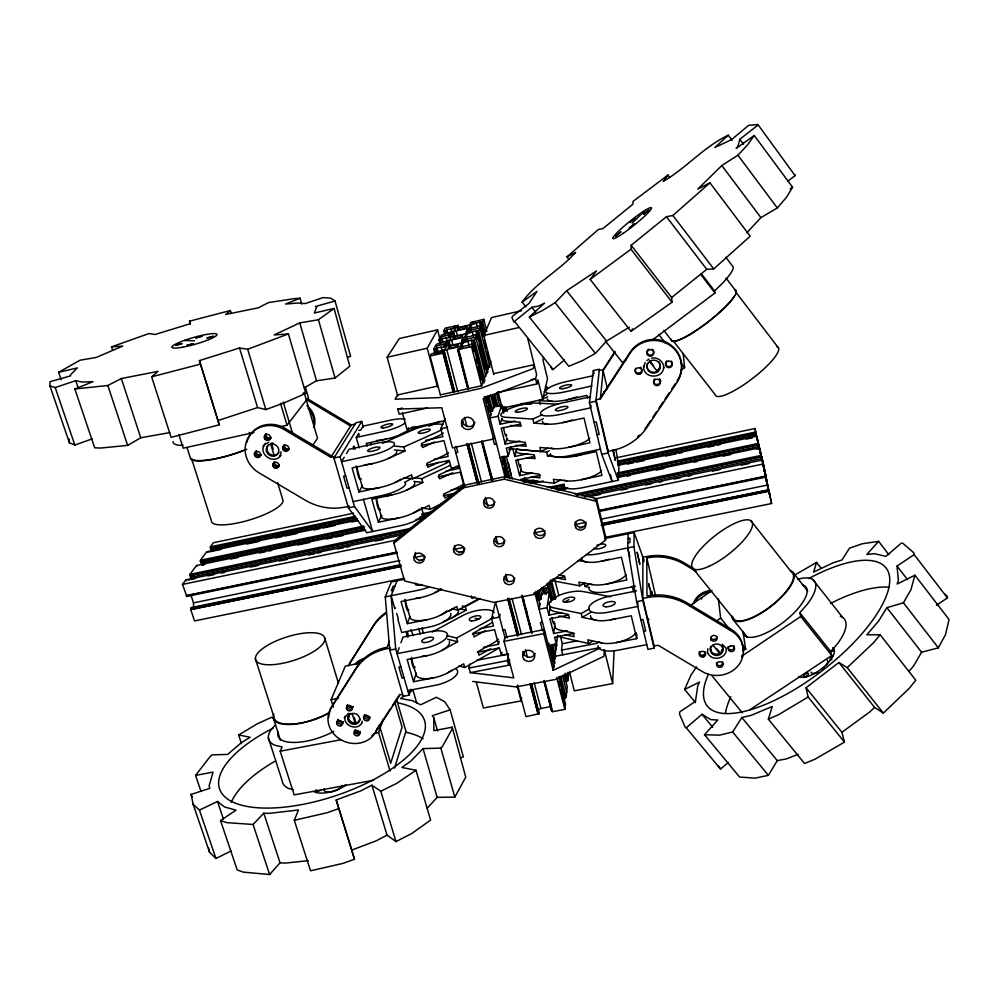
<?xml version="1.0" encoding="UTF-8"?>
<svg xmlns="http://www.w3.org/2000/svg" width="999" height="999" viewBox="0 0 999 999"><rect width="100%" height="100%" fill="white"/><g stroke="black" fill="none" stroke-linecap="round" stroke-linejoin="round"><path stroke-width="1.5" d="M642.844 598.413L647.002 597.602A52.735 48.227 1.6 0 1 687.112 604.47L731.618 631.168A26.498 24.126 -1.9 0 1 739.01 664.547A26.498 24.126 -1.9 0 1 702.322 671.553L658.191 645.267L654.07 646.053L642.844 598.413L642.881 557.317L646.765 556.53A49.351 45.567 0.9 0 1 684.278 562.937L693.381 568.431M637.774 602.247L637.737 606.468L608.691 612.162A20.929 7.68 -13.4 0 1 588.711 608.229A20.929 7.68 -13.4 0 1 609.54 596.253L636.513 590.921M616.096 642.632L636.713 638.648L636.763 634.153M92.145 438.898L74.825 445.042L69.406 442.794L49.95 385.939L50 381.705L70.642 375.861L70.367 374.9L77.41 367.919L58.641 372.265L61.151 379.645M628.146 533.778L627.772 547.914L636.588 601.648L647.901 649.375L654.108 648.189L642.844 600.424L633.915 546.678L634.14 532.554L604.545 538.573M460.427 757.866L463.374 756.88L450.124 709.864L432.267 715.696L433.791 717.769L433.853 730.656L452.235 727.21L452.16 729.045L442.37 746.565L440.834 748.089L423.039 748.613L410.664 761.263L401.81 767.444L416.009 770.266L430.581 820.092L411.613 833.603L395.979 841.62L387.013 835.114L371.903 785.214L360.789 790.871L336.201 799.962L354.458 859.227L342.919 863.411L310.539 870.803L294.293 820.291L298.489 809.977L268.906 813.411L263.786 813.186L253.072 824.475L226.636 822.627L220.542 820.604L237.175 869.892L243.281 872.127L269.63 874.525L280.045 862.799L285.152 863.111L308.316 860.663M672.052 302.185L630.981 249.238L631.156 245.279L666.445 216.696L672.889 215.484L709.927 182.817L750.187 236.176L713.748 268.931L706.743 269.33L671.653 297.527L672.052 302.185L630.993 331.368L590.134 279.408L596.49 270.879L566.683 290.746L555.132 302.685L542.732 310.364L529.345 317.045L568.793 366.283L582.742 360.489L595.416 353.371L606.53 341.084L629.283 327.185M569.455 671.778L574.3 690.821L612.649 683.566L614.035 651.186M563.661 485.327A20.879 6.094 -13.6 0 0 583.204 487.574L618.306 480.244L618.918 467.569L615.908 449.363M604.345 649.8L603.97 656.281L555.531 679.42L516.158 686.925L472.739 681.455M605.569 540.122L605.756 537.262L596.465 498.588L504.957 476.635L464.41 485.202L395.092 540.334L393.868 543.181L404.583 580.956L494.043 602.422L533.966 594.467L605.569 540.122L596.228 501.273L596.465 498.588M608.204 451.361L596.053 399.787L600.362 398.851L630.132 353.221A27.984 27.123 -9 0 1 668.868 344.63A27.984 27.123 -9 0 1 677.122 382.192L646.94 427.347A55.257 53.434 2.3 0 1 612.474 450.462L608.204 451.361L608.291 450.099M787.899 181.131L795.079 175.649L757.866 124.475L748.563 125.375L731.693 139.535L714.834 147.527L728.296 135.215L732.03 140.222M600.362 398.851L603.246 369.58L615.034 351.398M544.842 681.48L552.684 711.65L564.872 709.365L565.446 703.845L558.478 676.723M561.076 689.235L563.399 698.276L565.122 697.951L566.133 697.339L567.245 686.75L564.16 674.7M564.073 676.935L565.222 681.455L567.894 680.544L568.693 672.939M281.106 451.76L279.957 456.318L280.881 455.069C275.012 465.172 258.279 455.132 264.161 445.154L263.187 446.378L265.609 443.306M618.306 480.244L608.091 452.947L595.891 401.223L599.363 369.218L593.356 370.542L589.422 402.622L601.673 454.308L612.1 481.543L610.464 474.637M590.971 405.144L590.659 407.842L560.564 414.348A21.778 5.37 -13.8 0 1 540.509 413.174A21.778 5.37 -13.8 0 1 562.674 402.847L590.596 396.778M562.749 654.807L561.55 650.137L562.325 643.718L560.439 636.351M552.684 711.65L551.76 711.388L543.918 681.231M551.76 711.388L544.03 680.469M600.374 647.939L553.184 670.329L557.642 635.364M567.42 630.856L553.671 633.541L555.019 623.463M361.838 723.288L362.125 721.178M517.582 685.089L525.973 716.645L539.135 713.748L531.705 684.265M548.975 643.206L548.576 646.066L556.48 644.542M561.763 612.574L548.951 615.097L550.174 606.668M550.786 602.447L551.186 599.637L549.338 592.37L541.57 593.918L540.721 599.2L538.761 599.587M545.279 633.241L545.392 632.442M553.184 670.329L543.731 633.628L544.33 629.57L504.87 637.287L504.033 641.37L513.748 677.884L470.304 672.627L469.031 668.019L470.005 664.11M551.036 584.452L551.548 580.968L555.756 597.602M548.951 615.097L547.052 607.679L549.338 592.37M540.409 589.373L548.189 587.824L549.063 582.017M539.984 603.796L539.098 609.253L547.052 607.679M476.423 682.542L483.416 708.004L521.091 700.886L521.578 697.889M533.966 594.467L534.328 592.419M509.615 660.027L508.616 665.247L507.38 660.614L508.391 655.419M507.929 653.958L501.398 655.219L502.01 652.272M483.429 647.24L498.476 644.305L499.1 641.395M707.841 648.763L707.554 653.246M500.099 614.335L499.488 617.082L491.608 618.643L493.581 625.998L479.982 628.671M491.608 618.643L495.192 603.159M502.385 408.166L542.719 399.375L547.502 378.646L542.932 359.927L543.556 357.455M523.813 481.543L524.775 477.41M532.43 472.952L519.642 475.649L521.278 468.881M497.49 392.595L536.85 383.941L537.899 379.795L542.719 399.375M511.226 475.412L508.454 463.349L508.291 463.948M527.597 453.771L514.772 456.506L516.683 449.163M757.791 125.25L739.834 139.248L738.049 145.954L736.163 148.451L754.208 135.489L792.569 187.213L786.488 197.303L777.309 207.954L760.901 217.62L746.977 232.642M393.868 543.181L463.524 487.812L504.27 479.208L504.957 476.635L484.353 396.566M500.112 457.792L508.279 456.043L510.851 446.665M908.94 671.478L913.798 665.621L921.59 652.222L938.348 647.839L945.541 634.565L949.05 619.517L914.922 575.199L910.913 589.772L903.408 602.784L886.875 607.679L878.758 620.854L866.832 634.802L880.131 634.752L915.771 680.207L909.465 688.124L883.353 713.099L874.6 707.417L838.898 662.512L806.043 687.712L808.141 697.04L844.455 742.132L814.809 759.302L804.545 763.486L768.356 719.143L772.252 706.48L751.061 715.396L741.845 717.494L732.642 731.98L719.605 735.164L704.507 734.74L717.769 720.004L710.876 719.642L701.997 714.297L686.251 727.821L685.152 727.21L679.52 714.035L679.782 711.9L695.466 701.373L697.764 685.826L699.487 682.105L684.627 689.472L695.491 702.634M519.917 441.021L505.244 444.168L506.943 438.274M394.543 768.106L405.906 731.318L396.553 699.3M821.278 568.419L816.583 562.437L813.611 572.09L833.054 562.837L841.945 560.014L849.475 548.176L862.324 543.743L878.608 541.346L888.898 554.682M514.872 421.066L500.149 424.25L501.91 418.581M427.41 407.992L399.2 414.198L397.789 409.078L441.783 407.729L452.472 447.839L493.556 438.998L494.505 436.001M404.707 579.195L391.358 581.918L385.252 596.89L389.76 650.162L403.171 696.303L409.078 695.167L410.951 689.298M433.341 677.896L413.536 681.718L416.271 673.139M500.149 424.25L498.101 416.246L501.685 405.07L493.656 406.818L492.357 410.676L490.334 411.126M491.221 414.048L489.872 418.032L498.101 416.246M390.06 771.028L378.609 732.629L383.179 719.355M463.524 487.812L464.41 485.202M399.175 647.752L397.065 653.658L424.937 648.189A20.592 7.405 -16.1 0 0 447.327 636.051A20.592 7.405 -16.1 0 0 430.194 631.693L402.984 637.075L400.949 642.782M426.835 619.767L407.342 623.651L409.865 616.583M200.974 791.333L195.567 775.399L210.364 756.305L212.138 754.882L227.647 754.42L241.296 742.769L250.125 737.262L238.649 734.977L241.496 743.656M389.36 641.42L387.212 647.165A51.086 45.942 17.3 0 0 356.493 667.469L331.893 706.243A25.35 22.565 19.1 0 0 328.746 717.507M490.946 361.251L481.568 385.764L440.384 394.855M395.117 607.879L394.817 608.653L391.108 595.716L397.078 580.756M333.329 707.067L331.069 699.712L345.329 666.083L360.04 663.199M425.499 440.422L442.894 436.65L440.759 428.708L445.104 418.718M684.627 689.472L690.908 675.212L696.565 666.845M481.63 385.989L471.516 346.703L472.877 343.656L465.384 346.104L460.227 346.041L461.476 343.456L472.003 339.885L471.516 340.946L474.225 351.511M484.927 380.769L474.488 340.072L477.097 334.228L469.805 336.601L464.76 336.576L465.934 334.116L476.198 330.657L477.272 337.699M488.249 368.494L478.633 330.806L481.118 325.249L474.001 327.56L469.068 327.572L470.192 325.224L480.194 321.865L480.956 324.887M485.264 332.567L482.579 322.003L483.778 319.33L470.629 322.515L471.216 325.924M484.203 382.767L473.351 340.534L474.488 340.072M478.633 330.806L475.736 331.668M482.579 322.003L479.745 322.839L481.381 329.782M479.745 322.839L480.194 321.865M373.501 780.294L294.156 794.892L280.17 751.198L282.143 746.915L275.225 745.341A47.34 18.169 -18.3 0 1 275.637 724.812M398.251 518.069L378.409 522.227L381.581 515.509M467.807 388.811L457.604 349.613L471.516 346.703M457.604 349.613L462.475 348.127L462.949 347.115L457.804 347.053L446.74 349.538L440.247 352.222L439.722 353.234L444.368 352.197L454.682 391.446M462.587 343.893L461.8 340.871L463.236 339.747L462.225 339.985L463.012 342.994M462.225 339.985L466.983 338.536L467.432 337.575L462.387 337.55L451.598 339.997L444.78 343.544L449.313 342.52L450.099 345.542M467.008 334.69C466.321 329.558 466.233 330.856 471.266 329.408L471.69 328.496L466.758 328.509L456.218 330.894L450.074 333.404L449.587 334.315L454.021 333.316L455.194 337.837M347.627 357.242L350.612 356.381L335.015 300.986L315.397 306.543L316.608 307.217L314.335 313.012L334.091 308.441L318.419 319.742L299.762 322.914L274.126 334.952L288.411 333.916L305.794 393.356L283.604 403.109L265.834 409.565L257.58 407.567L218.069 420.517L219.193 424.825L171.104 437.362L151.623 376.823L158.092 371.378L121.329 378.534L107.83 385.489L74.85 388.998L94.693 447.802L100.624 448.052L127.647 445.379L140.747 437.762L169.805 432.617M645.204 362.512L643.618 367.345L643.618 366.283C642.732 378.871 663.411 379.533 663.673 367.058L663.723 368.119C664.16 361.788 657.604 356.705 651.548 358.191M454.433 391.758L444.368 352.197M449.425 346.853L448.851 343.419L447.839 343.644L449.313 342.52M454.158 337.587L453.583 334.166L452.597 334.39L454.021 333.316M458.666 328.771L458.079 325.362L445.217 328.097L443.731 330.819L444.917 335.339M453.284 392.257L442.969 353.122L444.13 352.647M437.637 353.371L436.438 348.851L437.025 347.764L446.166 346.903L444.83 349.513L431.143 354.033L430.057 356.031L440.447 395.092M442.295 342.432L442.058 338.386L450.999 337.487L449.725 339.972L436.388 344.355L433.728 349.25L434.927 353.771M447.115 333.441L446.853 329.433L455.606 328.534L454.383 330.906L441.383 335.152L438.861 339.81L440.047 344.33M379.458 487.612L358.978 491.97L362.5 485.414M435.814 353.783L434.74 349.026L433.728 349.25M440.909 344.343L439.847 339.585L438.861 339.81M445.379 333.841L444.705 330.594L443.731 330.819M437.55 387.013L427.222 348.214L437.537 329.845L399.325 338.524L387.15 357.255L397.739 395.829M704.507 734.74L739.61 777.06L755.144 778.134L768.393 775.361L777.247 760.639L786.613 758.84L798.026 754.37M344.23 457.292L341.546 461.725L370.367 455.482A21.404 5.157 -15.5 0 0 394.218 444.892A21.404 5.157 -15.5 0 0 377.197 443.169L349.076 449.275L346.478 453.558M359.215 447.889L356.243 437.45L358.666 433.441L359.203 435.352M421.64 508.129L423.039 513.174A20.529 5.869 -15.6 0 1 400.399 525.724L366.758 532.742L348.426 507.879L333.928 458.017L340.097 456.68L361.725 421.466L363.374 427.31M333.928 458.017L355.994 422.727L361.725 421.466M349.35 506.156L345.292 507.017A54.071 50.437 30.7 0 1 305.307 500.199L259.091 472.889A27.085 25.025 33.9 0 1 248.314 437.4A27.085 25.025 33.9 0 1 284.203 429.582L330.831 457.33L351.311 424.937L355.132 424.1M630.993 331.368L632.654 328.783M614.959 352.36L603.146 370.579L607.392 388.786M375.599 731.443L390.572 708.403M392.245 705.856L399.737 694.33M600.474 397.714L630.169 352.185A27.91 27.048 -9.1 0 1 668.793 343.619A27.91 27.048 -9.1 0 1 677.035 381.094M646.94 426.148L650.374 420.991M652.959 417.132L656.393 411.988M658.978 408.129L663.274 401.685M664.997 399.113L669.293 392.682M671.877 388.823L675.312 383.666M312.362 445.829L317.532 438.274L304.121 392.445M403.833 578.334L194.505 620.916L190.772 609.565L401.086 566.196M191.034 609.178L191.221 607.579L400.661 564.685M754.208 135.489L747.514 144.917L737.924 155.207L721.827 165.547L697.801 189.098L709.927 182.817M397.103 552.097L186.538 595.504L186.838 596.415L187.325 595.741M404.233 534.453L185.914 579.795L182.492 584.415L186.538 595.504M410.826 529.345L190.26 575.249L190.522 577.247L191.721 575.624L192.919 579.308M364.398 528.921L200.949 563.099L200.437 561.5L362.562 527.272M207.218 552.335L206.693 551.798L357.417 520.117M357.492 518.768L210.914 549.587L210.414 548.026L355.669 517.17M190.26 575.249L189.96 574.35L196.541 565.471L365.696 530.119M200.687 561.151L200.399 560.264L206.693 551.798M210.652 547.689L210.377 546.828L213.399 542.744L353.671 513.161M669.829 177.51L667.969 175.062L663.224 181.418C686.563 167.869 703.746 146.841 728.296 135.215M279.495 426.885L287.013 425.224L308.391 397.502L305.394 387.237M880.131 634.752L873.663 642.607L847.214 667.632L838.898 662.512M525.924 306.868L522.102 302.098C536.725 281.955 559.153 270.766 575.661 252.385L566.933 256.893L568.818 259.29M749.862 709.752L831.792 655.506L830.718 651.548L837.661 643.493A49.063 18.906 -37.5 0 0 840.309 616.271M361.638 723.401C356.643 731.193 342.582 725.349 345.03 716.258L344.318 718.081L348.451 713.298M831.792 655.506L800.736 616.47L799.824 612.712L806.905 604.695A49.388 17.57 -37.7 0 0 800.261 578.621L797.577 579.47M878.608 541.346L866.77 554.495L874.487 553.671L885.851 556.393L901.373 543.069L902.871 543.319L913.81 552.772L914.16 554.607L947.439 597.951L936.45 605.194M427.097 808.316L437.15 797.364L454.845 797.102L465.746 777.197L452.235 727.21M632.105 223.127L645.354 210.202M652.047 340.284L714.984 292.982L714.547 290.959L722.327 283.366A53.047 9.166 -38 0 0 733.116 266.858L725.761 257.193M874.6 707.417L869.642 712.025L841.92 732.292L844.455 742.132M566.933 256.893L598.389 229.458L602.921 228.596L632.929 204.208L633.041 201.386L667.969 175.062M529.345 317.045L544.567 303.134L538.511 306.094L531.818 307.317L513.848 321.878L511.913 317.432L512.637 316.171L528.983 303.446L536.962 291.421L522.102 302.098M58.641 372.265L80.057 360.214L96.129 357.48L122.827 346.041L111.501 346.878L112.45 349.787M718.119 765.584L720.554 769.055L728.358 762.337M231.306 313.486L230.407 310.539L225.737 314.473L258.366 307.804L268.444 302.61L293.881 298.689L300.075 298.226L301.773 304.108M550.786 366.77L552.197 369.555L553.121 369.468L564.423 359.94M630.981 249.238L590.134 279.408M626.123 359.752L622.427 362.537L605.319 340.921M680.968 370.317L684.627 367.607L683.204 353.671M264.648 444.53L268.843 442.307M689.76 605.881L712.037 590.484M790.147 188.873L792.569 187.213M716.895 620.691L720.641 618.119L718.381 598.888M646.902 360.552L649.063 359.078M416.009 770.266L396.678 783.378L380.806 791.233L371.903 785.214M220.542 820.604L235.939 810.164L224.563 806.955L217.507 801.485L199.425 810.089L193.144 804.32L191.134 794.417L209.84 788.311L209.091 785.938L213.074 772.102L195.567 775.399M404.258 695.978L400.524 698.513L412.262 700.611L420.629 704.77L436.413 697.252L444.642 701.648L450.124 709.864M409.24 692.607L412.974 690.072L416.758 703.209M743.094 650.624L745.604 648.925L743.131 632.367A39.098 13.911 -37.7 0 0 785.014 620.966A39.098 13.911 -37.7 0 0 802.372 585.002M741.745 656.231L800.736 616.47M914.922 575.199L897.139 584.015L898.363 580.307L897.04 566.083L914.16 554.607M795.067 574.825L816.583 562.437M537.45 710.564L540.921 708.466L551.298 706.505M238.649 734.977L257.23 723.85L271.566 717.307L273.838 718.843M808.141 697.04L778.533 714.71L768.356 719.143M558.716 636.301A20.155 7.605 -14 0 0 561.638 637.362L588.698 643.531L592.669 641.208M304.383 387.737L316.521 380.781L335.065 378.009L349.775 366.271L334.091 308.441M610.614 596.79L583.341 591.583A20.28 7.28 -14 0 0 555.556 597.14A20.28 7.28 -14 0 0 554.158 607.941L581.243 613.561L582.18 617.32L591.508 611.975M581.243 613.561L589.248 608.978M448.101 672.639L463.711 663.848L464.722 667.519L495.217 650.287A19.98 7.455 -15.4 0 0 498.676 647.976M490.459 648.788L479.083 655.194L478.096 651.548L493.269 643.031A20.017 7.38 -15.4 0 0 498.451 639.185M584.165 582.904L585.052 586.525L589.048 584.29M564.46 602.16L568.856 599.7M550.424 579.982A19.855 6.818 -13.9 0 0 553.271 580.881L579.757 585.839L584.989 582.929M485.539 630.556L474.1 636.887L473.101 633.216L488.374 624.787A20.092 7.18 -15.3 0 0 491.858 622.539M421.978 656.368A20.567 7.48 -16.1 0 0 441.833 650.449L457.604 641.745L456.58 638.049L446.565 635.564M456.58 638.049L487.387 621.128A20.105 7.143 -15.3 0 0 493.269 616.595M432.267 632.017L462.812 615.509A20.105 7.143 -15.3 0 1 494.193 612.574M451.323 618.206L466.246 610.164L465.284 606.618L462.362 605.968M451.835 608.791L457.792 610.127L479.707 598.376M465.284 606.618L479.907 598.763M441.383 614.71L456.793 606.48L457.792 610.127M474.7 596.903L471.978 598.364L471.328 595.928M387.013 835.114L376.074 840.908L351.798 850.074L354.458 859.227M435.227 592.582L441.695 589.198M523.339 478.484A20.255 5.694 -14 0 0 527.797 480.194L554.32 483.216L561.076 479.845M193.144 804.32L209.553 852.247L215.934 858.453L231.006 851.023M517.232 449.125A20.38 5.345 -14.1 0 0 520.079 449.675L546.603 452.085L547.577 456.006L550.299 454.682M546.603 452.085L549.325 450.774M421.228 507.954L430.132 509.265L442.32 503.371M413.161 513.124L429.095 505.457L430.132 509.265M455.119 492.932L444.792 497.902L443.768 494.105L459.265 486.675A20.105 5.507 -15 0 0 462.824 484.715M509.215 447.44A20.942 5.47 -14.1 0 0 513.748 449.026L540.884 451.498L547.914 448.114M452.634 472.777L439.66 478.896L438.623 475.087L454.22 467.757A20.18 5.295 -15 0 0 457.792 465.834M406.743 490.047L422.802 482.517L421.753 478.671L414.323 477.759M557.991 404.245L536.688 403.084A21.066 5.095 -14.2 0 0 507.967 409.365A21.066 5.095 -14.2 0 0 505.669 417.257L532.817 419.081L533.828 423.151L543.331 418.718M421.753 478.671L450.462 465.234M403.559 477.697L412.637 478.821L445.079 463.711A20.754 5.357 -15.1 0 0 448.788 461.738M394.93 482.567L411.538 474.862L412.637 478.821M438.661 462.287L427.909 467.282L426.835 463.336L442.982 455.881A20.779 5.27 -15.1 0 0 448.563 452.647M532.817 419.081L542.332 414.66M540.134 404.558L539.185 400.674L547.652 396.803M434.702 441.995L422.527 447.515L421.441 443.544L437.699 436.201A20.867 5.045 -15 0 0 443.319 433.042M388.211 458.553L404.957 450.986L403.846 446.99L394.78 446.103M403.846 446.99L436.625 432.255A20.879 4.995 -15 0 0 442.27 429.095M428.846 426.198L440.097 421.191M400.611 434.453L416.458 427.435L411.813 427.06M382.492 443.369L412.15 430.219A20.879 4.995 -15 0 1 442.882 424.587M74.85 388.998L93.032 381.668L81.906 382.043L75.762 380.669L55.22 387.575L49.95 385.939M300.075 298.226L285.639 304.046L297.402 303.059L305.319 303.546L323.039 297.59L330.794 298.202L335.015 300.986M288.411 333.916L247.677 349.275L239.535 347.977L199.413 360.602L219.193 424.825M111.501 346.878L148.951 333.541L155.032 334.515L190.172 323.738L189.523 321.154L230.407 310.539M261.089 454.67L260.339 454.945A3.234 2.985 34.4 0 1 256.356 451.036M338.686 808.603L326.998 812.761L294.293 820.291M200.312 364.16L151.623 376.823M521.453 310.764L491.52 317.57L483.866 335.427L518.668 327.585M457.892 325.749L453.546 326.735L453.084 327.622L457.904 327.597L468.344 325.237L474.787 321.903L470.442 322.902M444.58 330.819L446.328 330.419M440.409 336.95L452.709 334.166M467.52 330.819L479.882 328.009L489.897 367.282M453.371 334.578L448.926 335.577L448.451 336.513L453.359 336.526L464.06 334.116L470.679 330.657L466.221 331.668M439.722 339.822L441.508 339.41M435.364 346.253L447.964 343.406M463.136 339.985L475.799 337.125L485.864 376.386M387.15 357.255L427.222 348.214M448.638 343.843L444.08 344.867L443.581 345.841L448.588 345.904L459.552 343.431L465.909 340.809L466.371 339.847L461.8 340.871M434.615 349.263L436.438 348.851M471.516 340.946L473.351 340.534M430.057 356.031L442.969 353.122M437.325 386.126L397.502 394.955L395.08 399.213L439.085 397.602L480.531 388.474L533.091 368.668L534.178 364.647L493.593 373.651M253.921 432.542L183.204 448.176L178.933 434.827M397.789 409.078L402.31 408.091M531.018 379.732L535.564 378.733L536.638 374.625L527.697 338.311M599.225 370.467L603.246 369.58M593.169 375.699L566.583 381.531A20.717 4.845 -13.8 0 0 545.541 391.121A20.717 4.845 -13.8 0 0 564.672 391.933L591.92 385.976M358.778 430.482L360.714 430.057L363.062 426.173L389.872 420.292A20.355 4.683 -15.3 0 1 405.107 419.355M356.243 437.45L383.691 431.456A20.355 4.683 -15.3 0 0 404.882 423.126M444.917 420.704L406.843 429.008L402.385 412.762M385.839 439.16L366.246 443.431L367.058 446.291M566.583 399.837L586.975 395.404L587.674 398.364M440.759 428.708L447.552 427.235M330.831 457.33L334.915 456.443M589.422 402.622L595.891 401.223M520.304 424.113L501.173 428.246L505.244 444.168M372.652 463.561L352.073 467.982L358.978 491.97M562.587 422.639L584.028 418.019L589.947 442.794L568.593 447.34M345.617 475.761L343.569 476.211L347.028 488.174L349.076 487.737M594.105 422.39L596.253 421.928L599.188 434.34L597.04 434.79M455.769 452.697L457.804 452.26L456.231 446.328M496.54 443.943L494.493 444.38L492.957 438.424M433.728 459.515L448.176 456.418L443.956 440.621L423.676 445.005A20.842 5.082 -15 0 1 421.054 445.517M525.324 444.056L506.256 448.139L508.279 456.043M508.828 449.662L512.812 448.813L514.772 456.506M459.428 466.471L451.336 468.194L449.238 460.339L429.021 464.672A20.767 5.32 -15.1 0 1 426.411 465.184M445.704 471.228L459.315 468.331L458.628 465.784M534.265 456.406L515.746 460.339L519.642 475.649M353.097 501.648L381.718 495.579A21.241 5.644 -15.6 0 0 405.382 483.017M600.461 449.188L570.579 455.519A21.603 5.869 -13.7 0 1 550.549 453.683M391.758 494.967L371.828 499.188L378.409 522.227M575.549 456.019L596.291 451.623L601.947 475.399L581.293 479.72M348.426 507.879L354.533 506.593L372.677 531.505L363.386 499.15M601.673 454.308L608.091 452.947M450.799 490.184L462.862 487.637M616.583 457.717L754.944 428.534L755.781 431.98L617.307 461.138M454.82 493.319L445.791 495.229A20.092 5.557 -15 0 1 443.256 495.704M520.616 479.458L540.484 475.262M210.377 546.828L355.407 516.283M527.534 480.044L522.976 481.006L523.201 481.918L529.283 480.631M617.532 462.062L756.043 433.204L617.519 462.35M210.414 548.026L355.507 517.494M524.65 481.893L533.791 479.97M528.109 482.892L537.25 480.969M617.906 464.011L756.38 434.89L756.081 433.641M531.068 483.628L543.269 481.068M617.994 465.359L756.792 436.201L761.388 457.392M208.741 552.01L220.916 549.462M246.778 544.03L258.953 541.47M275.687 537.949L281.768 536.675M284.815 536.038L296.99 533.478M313.723 529.957L319.805 528.683M322.852 528.046L335.027 525.486M351.76 521.977L357.842 520.691M627.372 464.073L633.466 462.799M636.525 462.15L644.143 460.551M665.471 456.068L676.148 453.833M679.195 453.196L682.242 452.547M708.154 447.102L714.248 445.829M717.294 445.192L720.341 444.543M746.253 439.11L752.347 437.824M200.399 560.264L363.823 526.048M421.865 513.898L432.555 511.65M547.44 487.599L564.148 484.103M617.295 472.964L758.516 443.394M422.115 514.81L429.757 513.211M550.711 487.887L564.373 485.027M617.519 473.913L758.716 444.355M200.437 561.5L364.56 527.147M422.315 515.059L429.907 513.474M552.172 487.887L564.335 485.339M617.507 474.213L758.778 444.642M419.393 517.42L425.499 516.146M555.631 488.936L564.747 487.025M617.894 475.911L759.14 446.378L758.815 445.054M415.984 519.617L425.124 517.707M557.067 490.134L567.732 487.912M617.969 477.41L759.577 447.814L762.512 461.038M201.661 565.059L204.708 564.423M230.594 559.015L238.212 557.43M259.528 552.971L265.622 551.698M268.669 551.061L271.703 550.424M297.59 545.017L309.777 542.482M326.523 538.973L332.617 537.699M335.664 537.062L343.281 535.476M560.389 490.122L566.483 488.848M627.335 476.136L630.381 475.499M656.243 470.104L663.848 468.506M694.28 462.15L697.327 461.513M723.189 456.118L730.793 454.533M756.655 449.125L759.702 448.489M189.96 574.35L410.564 528.421M575.124 494.155L761.388 455.369M576.885 494.792L761.588 456.356M189.997 575.611L410.689 529.695M576.848 495.117L761.663 456.668M190.522 577.247L406.593 532.33M581.843 495.891L762.025 458.429L761.7 457.043M584.44 497.015L762.499 460.015L765.996 476.398L598.676 510.876M188.012 580.032L195.642 578.446M207.842 575.911L213.948 574.637M221.578 573.064L224.625 572.427M250.562 567.045L258.192 565.459M279.545 561.013L287.175 559.44M308.529 554.994L314.635 553.733M317.682 553.096L320.729 552.472M337.512 548.975L343.619 547.714M346.665 547.077L349.712 546.441M375.649 541.058L383.279 539.472M592.307 496.066L599.912 494.493M621.203 490.072L627.285 488.798M645.529 485.014L651.623 483.753M659.215 482.167L662.262 481.543M674.425 479.008L680.506 477.747M688.111 476.173L691.158 475.536M712.449 471.116L720.054 469.542M741.345 465.122L748.95 463.536M182.492 584.415L395.554 540.234M594.23 499.05L763.448 463.961M598.701 510.539L765.921 476.073L766.121 477.06L598.938 511.513M186.264 595.879L396.953 552.459M186.838 596.415L397.365 553.046M193.594 607.205L193.481 602.872L399.825 560.514M415.109 557.38L424.275 555.494M453.321 549.537L464.023 547.34M534.353 532.904L545.029 530.719M575.524 524.463L586.201 522.265M601.448 519.13L767.632 485.027L764.759 470.704M419.006 560.926L422.065 560.302M458.753 552.784L461.813 552.16M579.632 528.034L582.679 527.41M602.484 523.351L768.768 489.922L602.447 523.976M190.734 608.266L400.824 565.259M601.148 525.249L768.968 490.909L771.565 503.533L605.544 537.312M190.772 609.565L400.949 566.558M602.647 525.287L769.043 491.233M395.017 585.901L393.094 586.301L391.296 590.784L393.231 590.397M628.021 538.648L630.032 538.236L629.932 542.482L627.909 542.894M385.252 596.89L418.519 590.172A20.267 6.606 -15.8 0 0 428.696 587.175M633.915 546.678L599.225 553.683A20.604 6.843 -13.5 0 1 586.326 554.62M420.604 597.614L401.036 601.548L407.342 623.651M601.061 561.313L621.415 557.217L626.848 580.007L606.568 584.028M552.335 579.32L564.348 576.91M551.186 599.637L555.681 598.751M635.401 586.213L608.403 591.558A20.455 7.268 -13.4 0 1 588.898 587.912M390.547 648.064L386.588 648.838A51.211 46.029 17.3 0 0 355.794 669.18L331.131 708.041A25.4 22.615 19 0 0 340.809 739.71A25.4 22.615 19 0 0 374.95 733.291L399.975 694.829L402.585 694.317M389.76 650.162L395.716 649L391.108 595.716M568.281 615.184L549.9 618.793L553.671 633.541M636.588 601.648L642.844 600.424M502.922 629.957L504.882 629.57L507.08 637.812M542.432 622.202L540.447 622.589L542.582 630.869M427.048 655.656L407.155 659.54L413.536 681.718M610.551 619.817L631.256 615.771L636.713 638.648M504.033 641.37L543.731 633.628M400.824 666.645L398.851 667.032L402.06 678.109L404.033 677.722M640.921 619.892L642.994 619.492L645.704 630.956L643.631 631.356M574.45 633.341L554.607 637.212L556.843 646.078M476.723 660.314L508.641 654.133M562.325 643.718L577.197 640.834M469.031 668.019L507.38 660.614M561.55 650.137L597.602 643.169M470.304 672.627L510.377 664.897M554.982 656.306L598.763 647.864M331.069 699.712L338.474 698.276M407.754 690.596L435.427 685.264A20.442 7.817 -16.2 0 0 453.733 677.634A20.442 7.817 -16.2 0 0 456.068 668.98M646.778 644.642L617.944 650.187A20.767 8.104 -13.3 0 1 598.001 645.641M355.719 732.679L360.302 731.805M377.135 728.633L380.194 728.046M280.17 751.198L340.746 739.772M374.076 733.491L378.609 732.629M564.485 704.033L565.446 703.845M302.934 393.456L305.794 393.356M183.117 445.329L179.008 445.267A50.3 10.165 -16.4 0 1 173.089 441.546M184.178 340.472L194.455 340.796M539.185 400.674L552.547 401.373M521.328 403.509L531.406 404.071M533.828 423.151L547.839 424.138M510.689 425.462L521.128 426.223L520.117 422.19L506.693 421.253A21.054 5.145 -14.2 0 1 501.935 418.506M515.734 445.342L526.173 446.253L525.162 442.257L511.738 441.121A20.967 5.37 -14.1 0 1 506.955 438.199M553.883 448.701L539.885 447.465L540.884 451.498M547.577 456.006L561.238 457.292M526.398 457.767L535.139 458.616L534.178 454.745L521.041 453.509A20.367 5.395 -14.1 0 1 516.321 450.561M394.368 449.925L404.957 450.986M531.218 476.885L539.972 477.859L539.01 474.026L525.874 472.602A20.292 5.607 -14.1 0 1 521.128 469.493M567.02 480.869L553.359 479.345L554.32 483.216M413.898 481.393L422.802 482.517M577.834 560.501L586.925 562.025M558.716 574.912L564.547 575.973L565.459 579.657L556.73 578.046M592.469 584.64L578.833 582.117L579.757 585.839M585.052 586.525L589.497 587.35M410.502 689.572L412.974 690.072M582.18 617.32L596.128 620.254M559.015 615.958L569.442 618.181L568.506 614.447L555.094 611.638A20.267 7.318 -14 0 1 550.087 607.267M460.402 608.866L466.246 610.164M565.172 634.715L574.1 636.725L573.176 633.029L559.777 630.044A20.192 7.517 -14 0 1 554.745 625.524M601.723 642.956L587.774 639.81L588.698 643.531M474.975 618.294L478.671 619.143M504.27 479.208L596.228 501.273M447.589 639.235L457.604 641.745M293.256 789.709L289.111 788.648A46.916 19.231 -18.6 0 1 282.093 780.556L268.331 737.761M458.991 665.971L464.722 667.519M331.631 456.068L285.127 428.396A27.01 24.975 34 0 0 246.84 442.395M307.817 398.913L351.311 424.937M307.018 399.95L350.612 426.036M696.103 571.428L684.377 564.348A49.463 45.667 1 0 0 646.778 557.929L646.99 596.003A52.597 48.127 1.6 0 1 687 602.859L731.393 629.495A26.436 24.076 -2 0 1 743.119 651.086M722.177 644.18L725.449 647.539M944.692 593.955L947.015 596.028L947.439 597.951M686.251 727.821L720.554 769.055M701.997 714.297L712.737 727.284M732.642 731.98L768.393 775.361M741.845 717.494L777.247 760.639M712.25 676.111L742.382 712.874M716.57 648.476L720.329 653.084M712.936 645.129L720.479 654.37M720.641 618.119L730.381 630.132M742.057 644.555L745.953 649.362M692.956 568.493L734.103 619.442M733.066 619.555L747.439 637.362M743.131 632.367L746.99 637.137M514.697 321.69L553.121 369.468M806.043 687.712L841.92 732.292M531.818 307.317L535.651 312.1M799.824 612.712L830.718 651.548M847.214 667.632L883.353 713.099M555.132 302.685L595.416 353.371M792.569 571.903L807.754 591.096M750.823 520.691L791.483 572.077A37.338 12.837 -37.8 0 1 769.63 607.055A37.338 12.837 -37.8 0 1 732.554 616.408M566.683 290.746L606.53 341.084M812.799 579.52L842.719 617.469M649.587 360.739L653.621 365.871M649.612 361.513A6.693 6.494 -9.1 0 1 660.289 365.796A6.693 6.494 -9.1 0 1 651.036 372.664A6.693 6.494 -9.1 0 1 649.612 361.513L657.679 371.803M658.666 334.415L665.396 343.019M680.781 362.687L684.627 367.607M886.875 607.679L921.59 652.222M672.989 340.572L715.059 394.493A39.523 8.991 -37.4 0 0 753.408 377.809A39.523 8.991 -37.4 0 0 776.673 346.566M663.748 330.344L672.252 341.233M631.156 245.279L671.653 297.527M903.408 602.784L938.348 647.839M897.04 566.083L907.504 579.632M701.323 273.726L714.547 290.959M700.736 274.413L714.984 292.982M726.011 278.072L736.35 291.608M735.576 291.783L778.571 348.077M672.889 215.484L713.748 268.931M666.445 216.696L706.743 269.33M721.827 165.547L760.901 217.62M737.924 155.207L777.309 207.954M739.834 139.248L743.468 144.131M708.204 653.658C712.612 662.325 728.146 657.941 726.048 647.976M710.664 637.537L710.926 637.949A3.172 2.897 -1.7 0 1 710.888 640.172M646.927 352.747L647.364 353.484A3.359 3.259 -8.8 0 1 647.589 354.308M347.814 705.157L348.127 705.831A3.047 2.722 19.5 0 0 352.859 706.655M634.14 532.554L643.918 560.052M722.602 661.925L722.714 662.225A3.159 2.872 -1.9 0 1 720.242 665.621A3.159 2.872 -1.9 0 1 716.52 663.386L716.458 662.649M710.789 637.524L710.938 637.949A3.184 2.91 -2.1 0 0 716.957 636.788M55.22 387.575L74.825 445.042M199.425 810.089L215.934 858.453M191.134 794.417L192.108 797.289M75.762 380.669L78.234 388.012M217.507 801.485L223.414 819.005M107.83 385.489L127.647 445.379M253.072 824.475L269.63 874.525M185.914 579.795L186.214 580.706M190.747 594.505L193.481 602.872M121.329 378.534L140.747 437.762M263.786 813.186L280.045 862.799M196.541 565.471L196.84 566.371M202.098 561.55L203.259 565.159M191.633 458.903L211.401 520.866A37.3 9.428 -16.8 0 0 247.827 520.467A37.3 9.428 -16.8 0 0 282.979 500.349L277.61 482.654M255.382 658.753L274.038 717.232A35.827 13.362 -18.1 0 0 294.068 723.888A35.827 13.362 -18.1 0 0 329.882 712.1M187.088 447.764L190.359 458.029A38.611 8.254 -16.5 0 0 246.803 449.275M273.364 718.044L280.407 740.134M189.523 321.154L190.447 324.101M199.413 360.602L218.069 420.517M336.201 799.962L351.798 850.074M249.313 432.38L250.212 435.352M270.704 444.105L274.338 456.106M352.147 713.486L355.407 724.238M239.535 347.977L257.58 407.567M324.787 638.199A36.264 12.238 -17.7 0 1 274.75 664.485A36.264 12.238 -17.7 0 1 270.816 643.518A36.264 12.238 -17.7 0 1 324.787 638.199L338.524 683.516M247.677 349.275L265.834 409.565M380.806 791.233L395.979 841.62M273.227 449.188L271.416 443.181A6.469 5.982 34 0 1 273.052 443.044M354.295 717.507L355.919 722.876M283.254 402.023L292.719 433.891M379.233 724.824L390.671 763.286L402.085 727.135L394.692 701.91M280.482 403.271L287.013 425.224M299.762 322.914L316.521 380.781M423.039 748.613L437.15 797.364M340.097 456.68L354.533 506.593M395.716 649L409.078 695.167M356.318 465.934L362.325 486.888A21.266 5.544 -15.6 0 0 378.609 487.787A21.266 5.544 -15.6 0 0 400.836 479.158M411.413 658.216L416.258 675.137A20.467 7.73 -16.2 0 0 430.819 678.321A20.467 7.73 -16.2 0 0 451.748 670.229M396.703 613.386L398.289 618.905M397.989 619.692L401.673 632.504L428.908 627.11A20.117 7.005 -15.9 0 0 450.699 613.486M376.211 498.576L381.468 517.032M404.895 599.4L410.089 617.669A20.142 6.931 -15.9 0 0 426.024 619.929A20.142 6.931 -15.9 0 0 446.79 610.963M413.199 635.601L410.989 629.582M433.791 717.769L437.587 731.043M318.419 319.742L335.065 378.009M440.834 748.089L454.845 797.102M418.618 628.321L420.229 633.99M613.436 449.75L615.334 460.439L612.774 450.074M604.358 393.331L603.808 391.783L603.92 393.344M498.476 644.305L494.567 629.67L474.95 633.528A20.08 7.23 -15.3 0 1 472.402 633.965M501.398 655.219L499.45 647.951L479.895 651.748A20.005 7.418 -15.4 0 1 477.372 652.172M434.74 349.026L435.939 353.546M454.433 447.689L464.822 486.75M495.604 602.447L505.194 638.511M463.998 485.939L460.327 472.14L440.671 476.311A20.167 5.332 -15 0 1 438.136 476.81M517.082 685.826L521.091 700.886M442.058 338.386L443.244 342.894M462.225 420.117L463.424 424.65M468.581 444.268L478.908 483.516M509.078 598.226L518.606 634.465M523.364 652.572L524.163 655.594M461.95 420.354L462.737 423.364M468.281 444.418L478.571 483.541M509.053 599.4L518.556 635.514M522.902 652.06L523.701 655.069M531.218 683.653L539.135 713.748M437.537 329.845L440.247 340.147M439.847 339.585L441.034 344.106M443.106 352.872L453.396 391.983M467.257 444.642L477.559 483.753M508.066 599.6L517.17 634.203M530.244 683.84L538.161 713.935M441.158 346.84L442.345 351.348M466.758 443.431L477.06 482.567M507.579 598.476L517.494 636.101M530.169 684.278L538.099 714.372M437.025 347.764L438.611 353.783M451.598 339.997L452.784 344.518M446.853 329.433L448.039 333.953M449.1 342.944L449.887 345.954M448.851 343.419L449.637 346.428M444.705 330.594L445.492 333.616M446.091 337.462L446.89 340.472M446.74 349.538L457.817 391.77M464.547 417.407L466.92 426.461M471.278 443.044L481.568 482.255M485.514 497.327L487.899 506.381M495.804 536.538L497.789 544.08M505.706 574.25L507.679 581.78M512.037 598.376L521.528 634.565M525.486 649.65L527.472 657.192M534.19 682.829L540.921 708.466M461.476 343.456L462.25 346.466M456.218 330.894L457.392 335.427M458.641 349.375L468.718 388.848M482.554 441.346L492.744 480.544M522.477 595.491L532.28 633.204M459.765 354.608L460.951 359.141M485.701 454.283L486.875 458.816M490.809 473.926L491.983 478.446M522.627 596.253L523.801 600.786M525.774 608.341L526.948 612.874M529.695 623.438L530.869 627.971M549.737 700.474L550.911 704.994M453.808 333.716L454.595 336.725M457.817 349.175L468.007 388.324M481.718 441.034L491.908 480.182M522.477 597.639L531.48 632.28M453.583 334.166L454.37 337.187M481.53 441.558L491.733 480.756M521.553 595.317L531.368 633.004M450.799 328.546L451.973 333.067M534.915 593.006L553.983 667.045M556.705 677.634L564.872 709.365M466.758 328.509L467.544 331.531M466.421 331.256L467.195 334.278M493.556 438.998L483.154 398.651L535.564 378.733L536.85 383.941M467.844 340.821L469.393 346.865M465.934 334.116L466.72 337.125M462.387 337.55L463.174 340.572M462.437 339.56L463.211 342.57M458.079 325.362L458.866 328.371M462 340.447L462.787 343.469M477.097 334.228L487.112 373.401M492.507 394.493L495.591 406.543M541.82 587.325L543.356 593.344M479.208 345.242L480.369 349.762M481.131 352.784L485.377 369.368M493.094 399.513L494.63 405.544M476.198 334.228L477.36 338.761M480.069 349.35L481.231 353.883M492.057 396.216L493.219 400.749M490.497 394.518L493.981 408.104M506.356 456.431L512.162 479.083M540.397 589.323L541.945 595.367M554.32 643.681L555.869 649.725M562.437 675.399L566.695 692.007M488.798 395.841L492.657 410.926M504.258 456.143L510.064 478.758M538.673 590.309L540.996 599.363M552.597 644.58L555.694 656.643M560.714 676.236L566.133 697.339M472.14 331.568L473.301 336.101M470.192 325.224L470.966 328.234M473.464 340.297L483.528 379.483M487.787 396.066L491.645 411.138M503.259 456.356L508.678 477.46M537.699 590.509L540.022 599.55M551.635 644.767L554.72 656.83M559.752 676.423L565.172 697.527M487.687 396.341L491.558 411.413M503.171 456.655L508.591 477.772M537.637 590.884L539.959 599.924M551.573 645.167L555.057 658.741M559.702 676.847L565.122 697.951M472.877 343.656L482.954 382.842M486.438 396.403L491.083 414.498M501.923 456.693L507.355 477.784M536.788 592.332L539.885 604.383M550.349 645.079L554.994 663.161M476.161 359.041L477.335 363.561M478.109 366.583L480.432 375.624M485.864 396.74L487.412 402.772M488.186 405.781L489.735 411.813M502.147 460.064L503.309 464.585M504.083 467.594L506.406 476.648M535.876 591.233L538.199 600.274M549.825 645.516L553.708 660.589M559.128 681.693L560.302 686.226M480.082 375.274L481.256 379.795M561.038 690.047L562.2 694.555M562.974 697.577L564.135 702.085M504.045 406.493L505.194 411.014M548.888 583.016L553.109 599.612M481.605 322.227L484.965 336.026M503.084 406.705L504.145 411.488M547.952 583.204L552.122 600.162M501.685 405.07L503.683 412.899M547.065 583.441L548.189 587.824M481.118 325.249L493.818 374.538M498.002 391.571L503.371 412.674M547.864 587.524L550.936 599.587M482.055 331.893L483.204 336.413M484.065 340.322L486.288 348.489M487.05 351.511L489.36 360.564M497.814 393.756L499.35 399.8M496.441 392.969L499.9 406.568M546.103 587.837L547.265 592.37M567.669 672.427L568.431 675.449M494.792 394.13L497.864 406.181M544.43 588.586L545.966 594.617M566.358 674.512L567.894 680.544M476.223 322.764L477.385 327.297M477.634 331.044L487.937 371.978M493.806 394.343L496.79 406.668M543.094 587.275L544.567 593.668M565.034 673.189L566.92 681.131M555.107 580.943L558.803 595.579M483.778 319.33L486.838 331.431M506.031 407.055L507.18 411.588M550.149 580.981L554.82 599.4M648.451 618.656L648.801 620.054M652.422 596.141L651.61 591.371L652.784 596.141M604.32 649.712L612.649 683.566M756.855 437.699L757.13 438.848M758.928 446.341L760.214 452.897M759.889 450.362L759.602 449.163L760.476 453.434M761.775 458.229L764.297 470.791M758.328 444.305L759.065 447.402M760.014 451.373L760.214 452.322M761.126 456.006L761.9 459.253M762.899 463.411L763.099 464.385M763.248 465.01L762.774 462.649M764.06 468.281L764.872 471.69M762.886 465.222L763.074 466.158M765.833 477.584L766.021 478.558M767.07 482.917L767.894 486.413M763.885 470.017L764.185 471.266L763.723 468.856M766.121 479.433L766.433 480.719L765.671 476.96M766.857 482.505L767.17 483.816M769.205 492.395L769.53 493.756L767.632 485.027M765.746 478.983L766.345 481.518M767.806 487.687L769.392 494.343L766.483 480.169M771.565 503.533L768.618 489.323M627.772 547.914L629.882 556.83M632.18 586.001L633.566 591.845M593.356 370.542L594.055 373.564M646.778 557.929L655.519 595.491M642.881 557.317L643.93 561.813M762.312 461.426L761.95 459.79L762.187 461.101M759.302 448.726L759.128 447.977L759.365 449.288M763.661 468.181L764.035 469.83L763.798 468.531M760.801 456.206L760.976 457.018M762.786 462.45L766.558 481.056M764.597 472.277L766.383 480.794M759.702 450.599L760.227 453.071M756.867 437.462L758.591 445.691M208.591 847.764L209.553 852.247M762.811 463.736L763.161 465.871M766.083 477.609L767.045 482.467L764.909 472.19L765.596 475.736M763.086 465.047L763.348 466.346M762.624 463.286L762.886 464.572M759.802 451.436L760.052 452.684M762.499 460.015L762.712 461.014M763.336 463.898L765.471 474.463M759.577 447.814L760.064 450.224M760.389 451.573L762.237 460.701M766.67 482.192L767.532 486.413M762.599 463.249L763.199 466.183M764.747 473.926L765.271 476.498M765.871 479.183L766.221 480.881M756.792 436.201L757.267 438.561M757.579 439.847L759.39 448.788M764.647 474.238L764.834 475.174M754.944 428.534L757.604 441.383M760.726 455.507L761.076 457.23M355.282 729.695L355.332 729.994A3.022 2.685 18.6 0 0 360.352 731.48M653.571 381.168L653.646 382.005A3.334 3.222 -8.1 0 0 657.604 384.44A3.334 3.222 -8.1 0 0 660.164 380.582L660.314 380.519A3.347 3.234 -9.3 0 0 660.938 381.106M69.218 438.998L69.406 442.794M795.042 174.738L795.079 175.649M654.058 645.104L654.108 648.189M423.464 633.378A5.857 1.274 79.1 0 1 422.215 627.672M458.341 609.902A19.593 6.818 -15.8 0 1 443.431 621.515M452.834 608.878A19.618 6.731 -15.7 0 1 449.35 611.051M408.766 609.552A6.044 1.361 78.9 0 1 406.63 608.503A6.044 1.361 78.9 0 1 405.332 600.174M440.684 588.898A20.242 6.681 -15.8 0 1 415.634 598.364M421.953 584.502A6.081 1.986 -15.8 0 1 416.533 585.064A6.081 1.986 -15.8 0 1 415.809 583.216M407.43 636.975A2.997 0.687 79.1 0 1 406.556 632.28L406.63 631.88A2.997 0.687 79.1 0 1 407.717 633.041A2.997 0.687 79.1 0 1 408.266 636.875M414.897 666.72A6.144 1.399 79.4 0 1 412.762 665.958A6.144 1.399 79.4 0 1 411.438 657.429M449.35 641.346A20.567 7.48 -16.1 0 1 441.833 650.449M348.564 665.759A23.876 21.503 19.3 0 1 349.9 663.261L373.239 626.336A48.114 43.719 17.4 0 1 385.464 613.886M373.801 733.815A25.35 22.565 19.1 0 1 371.653 735.926M360.139 732.791A3.034 2.697 18.6 0 1 354.645 731.83L354.533 731.118A3.034 2.697 18.6 0 1 354.62 730.419M353.022 706.543A3.047 2.722 19.5 0 1 347.415 707.617L347.103 706.942A3.047 2.722 19.5 0 1 347.377 704.869M370.117 717.182A3.047 2.722 18.5 0 1 368.007 719.005L367.22 719.055A3.047 2.722 18.5 0 1 364.573 714.797M343.256 722.289A3.034 2.697 19.6 0 1 341.895 723.875L341.171 724.1A3.034 2.697 19.6 0 1 337.724 719.917M348.701 665.471A23.826 21.454 19.3 0 1 350.562 661.688L373.863 624.825A48.002 43.631 17.5 0 1 386.064 612.387M345.966 785.027A21.429 8.979 -18.7 0 1 314.26 791.87M397.365 702.796A108.054 43.344 -18.5 0 1 385.951 772.552A108.054 43.344 -18.5 0 1 235.489 803.221A108.054 43.344 -18.5 0 1 273.089 728.134M231.219 802.359A107.368 45.067 -18.7 0 1 275.524 760.926M405.981 732.292A107.368 45.067 -18.7 0 1 423.126 738.748M342.445 785.414A9.728 4.108 -18.7 0 1 331.518 791.82A9.728 4.108 -18.7 0 1 324.163 788.773M321.178 789.747A2.922 1.224 -19 0 1 318.756 791.058L318.032 791.208A2.922 1.224 -19 0 1 316.071 790.833M316.084 790.172A2.922 1.224 -19 0 1 316.371 789.784M345.217 785.551A2.922 1.236 -18.5 0 1 345.105 784.914M333.778 731.293A37.475 14.373 -18.3 0 1 294.693 742.432A37.475 14.373 -18.3 0 1 278.122 732.205M354.895 664.422A19.106 17.195 19.3 0 1 365.434 658.116M356.331 663.786A19.143 17.233 19.3 0 1 363.611 659.964M349.088 717.157A6.056 5.395 19.1 0 1 348.863 715.734M343.219 721.653A3.034 2.697 19.6 0 1 342.607 722.052L341.895 722.289A3.034 2.697 19.6 0 1 338.087 719.442M369.38 716.957A3.034 2.71 18.5 0 1 368.668 717.195L367.882 717.245A3.034 2.71 18.5 0 1 364.96 715.059M360.115 719.243A6.069 5.407 19.1 0 1 351.361 722.077A6.069 5.407 19.1 0 1 350 713.398M329.121 712.949A36.613 13.661 -18.1 0 1 289.685 724.512A36.613 13.661 -18.1 0 1 273.851 714.185M370.904 444.98A6.069 1.374 77.5 0 1 371.178 443.344M408.454 427.884A20.33 4.77 -15.3 0 1 398.364 435.389A20.33 4.77 -15.3 0 1 376.473 440.522M380.207 509.04A6.156 1.411 78 0 1 377.422 506.031A6.156 1.411 78 0 1 377.073 498.051M414.647 482.754A20.654 5.519 -15.5 0 1 406.693 490.084A20.654 5.519 -15.5 0 1 386.7 495.829M385.127 496.003A20.654 5.519 -15.5 0 1 382.217 496.191M411.064 478.359A20.692 5.432 -15.5 0 1 404.595 482.317M419.543 509.04A20.567 5.782 -15.6 0 1 395.741 518.543A20.567 5.782 -15.6 0 1 381.618 515.434M353.671 449.338A3.122 0.737 77.4 0 1 353.459 446.653L353.571 446.316A3.122 0.737 77.4 0 1 355.132 449.113M361.076 478.708A6.369 1.511 77.7 0 1 358.554 476.898A6.369 1.511 77.7 0 1 357.23 468.256M396.591 451.373A21.379 5.257 -15.5 0 1 386.613 459.24A21.379 5.257 -15.5 0 1 364.273 464.835M271.104 437.837A3.259 3.009 35 0 1 265.609 437.599L265.272 436.85A3.259 3.009 35 0 1 265.996 433.891M279.008 466.221A3.234 2.985 32.9 0 1 273.689 464.635L273.551 463.836A3.234 2.985 32.9 0 1 273.938 462.325M289.373 448.688A3.247 3.009 33.5 0 1 287.487 450.037L286.676 450.112A3.247 3.009 33.5 0 1 284.29 444.755M261.238 454.845A3.234 2.985 34.3 0 1 260.127 455.919L259.365 456.181A3.234 2.985 34.3 0 1 256.156 450.924M306.818 405.582A20.292 18.906 35 0 1 314.36 426.298M308.004 408.416A20.342 18.944 35 0 1 313.574 427.41M279.295 465.409A3.222 2.972 32.9 0 1 274.625 463.361L274.488 462.574A3.222 2.972 32.9 0 1 274.575 461.788M270.929 437.712A3.247 3.009 35.1 0 1 266.571 436.401L266.233 435.639A3.247 3.009 35.1 0 1 266.184 434.053M289.148 448.526A3.234 2.997 33.6 0 1 288.386 448.801L287.575 448.876A3.234 2.997 33.6 0 1 284.415 444.88M278.796 452.485A6.469 5.982 34 0 1 269.53 453.883A6.469 5.982 34 0 1 268.631 444.655M243.781 450.299A37.775 8.079 -16.5 0 1 219.468 457.817M218.132 458.116A37.775 8.079 -16.5 0 1 192.258 459.315M446.516 461.913A6.056 1.573 -15 0 1 445.766 462.475M626.311 574.562A20.479 7.18 -13.4 0 1 610.089 583.216A20.479 7.18 -13.4 0 1 590.309 584.078M608.878 559.178A20.579 6.931 -13.5 0 1 581.555 558.054M599.912 544.343A6.181 2.048 -13.5 0 1 605.781 545.079A6.181 2.048 -13.5 0 1 600.636 548.376A6.181 2.048 -13.5 0 1 593.893 548.214M596.89 545.242A6.181 2.048 -13.5 0 1 598.364 544.73M636.076 632.579A20.804 8.017 -13.4 0 1 618.793 642.045A20.804 8.017 -13.4 0 1 598.588 641.833M615.908 618.493A20.904 7.767 -13.4 0 1 590.584 615.671M742.519 654.832A26.436 24.076 -2 0 1 741.758 657.255M705.444 651.897A3.159 2.885 -1 0 1 703.758 655.057L703.046 655.444A3.159 2.872 -1.1 0 0 702.447 655.968M699.337 651.585A3.159 2.885 -1 0 0 702.971 655.307L703.758 655.057A3.159 2.872 -1.1 0 1 704.57 654.894M734.015 645.691A3.184 2.897 -2.9 0 1 731.78 649.837L730.956 649.887A3.184 2.897 -2.9 0 1 727.984 646.84M650.961 596.178A9.203 0.687 78.6 0 1 650.499 590.609A9.203 0.687 78.6 0 1 652.272 596.191M832.754 647.614A22.428 8.866 -37.4 0 1 823.351 667.419A22.428 8.866 -37.4 0 1 798.713 676.398M808.828 578.521A112.937 42.395 -37.6 0 1 887.961 591.221A112.937 42.395 -37.6 0 1 772.502 701.298A112.937 42.395 -37.6 0 1 708.391 674.263M725.449 713.111A112.4 44.568 -37.4 0 1 730.818 696.803M830.431 603.496A112.4 44.568 -37.4 0 1 889.347 587.2M827.135 660.002A10.19 4.058 -37.4 0 1 826.023 665.534M824.45 667.357A10.19 4.058 -37.4 0 1 822.514 669.13M818.144 672.015A10.19 4.058 -37.4 0 1 810.926 672.002M830.181 651.423A22.415 8.941 -37.4 0 1 833.715 651.236M831.88 659.477A3.072 1.224 -37.2 0 1 830.144 659.203A3.072 1.224 -37.2 0 1 831.543 656.967L832.167 656.48A3.072 1.224 -37.2 0 1 833.491 655.744M693.219 603.858A19.88 18.269 -2.7 0 1 710.064 590.546M694.205 603.096A19.93 18.307 -2.7 0 1 710.227 592.032M701.498 599.013A2.997 2.76 -2.4 0 1 701.897 598.401M722.215 649.375A6.319 5.757 -2 0 1 721.365 650.674M711.35 650.561A6.319 5.757 -2 0 1 710.551 649.25M722.464 646.328A6.331 5.769 -2 0 1 716.458 654.233A6.331 5.769 -2 0 1 710.764 646.203M790.371 570.754A38.162 13.124 -37.8 0 1 771.141 606.281A38.162 13.124 -37.8 0 1 731.842 616.221M554.245 621.79A6.069 0.837 78.8 0 1 553.633 623.776A6.069 0.837 78.8 0 1 551.898 617.544M576.885 396.903A20.679 4.945 -13.7 0 1 556.63 401.323A20.679 4.945 -13.7 0 1 547.464 398.863M586.013 452.984A21.004 5.719 -13.7 0 1 558.191 456.693M601.635 470.816A20.917 5.994 -13.6 0 1 584.003 479.095A20.917 5.994 -13.6 0 1 563.973 480.219M572.152 419.98A21.741 5.47 -13.8 0 1 569.505 420.841M568.156 421.241A21.741 5.47 -13.8 0 1 542.532 421.266M589.735 438.374A21.628 5.769 -13.7 0 1 571.391 446.69A21.628 5.769 -13.7 0 1 550.774 448.114M646.278 427.11A55.107 53.309 2.3 0 1 644.892 428.996M639.41 435.102A55.107 53.309 2.3 0 1 637.674 436.688M647.539 350.212A3.359 3.259 -10.2 0 0 647.09 352.684L647.389 353.484A3.359 3.259 -10.2 0 0 653.721 352.085L653.646 351.236A3.359 3.259 -10.2 0 0 653.346 350.437M648.114 349.563A3.359 3.259 -10.2 0 1 648.826 349.063M652.185 349.188A3.359 3.259 -10.2 0 1 652.846 349.737M653.721 380.332A3.334 3.222 -8.1 0 1 654.657 378.921M659.377 379.108A3.334 3.222 -8.1 0 1 659.877 379.795M641.495 368.469A3.334 3.247 -6.2 0 1 640.059 372.852L639.235 373.139A3.334 3.247 -6.2 0 1 635.714 368.244M640.322 367.232A3.334 3.247 -6.2 0 1 640.996 367.782M671.34 361.126A3.359 3.247 -11.8 0 1 669.542 366.508L668.681 366.596A3.359 3.247 -11.8 0 1 665.496 363.211M665.659 362.375A3.359 3.247 -11.8 0 1 666.608 360.951M659.889 379.782A3.347 3.234 -9.3 0 1 659.665 378.971M638.698 373.888A3.334 3.234 -6.2 0 1 639.31 373.289L640.072 372.864A3.334 3.234 -6.2 0 1 641.783 372.639M659.74 367.482A6.668 6.469 -9.2 0 1 657.629 370.142M660.252 364.997A6.681 6.481 -9.2 0 1 652.722 372.302A6.681 6.481 -9.2 0 1 647.464 363.411M658.953 361.9A6.681 6.481 -9.2 0 1 659.815 363.361M735.027 290.135A40.772 7.555 -37.9 0 1 708.154 321.978A40.772 7.555 -37.9 0 1 671.34 339.46M734.565 295.554A39.885 7.393 -37.9 0 1 705.531 323.763A39.885 7.393 -37.9 0 1 674.163 340.921M547.489 393.643A20.042 4.708 -14.1 0 1 543.119 396.478M545.491 386.413A20.055 4.658 -14.1 0 1 544.318 391.483M520.541 464.66A6.081 0.849 78 0 1 519.905 467.22A6.081 0.849 78 0 1 517.869 459.178M506.518 434.565A6.294 0.899 77.8 0 1 505.457 435.314A6.294 0.899 77.8 0 1 503.521 427.385M514.822 578.196A5.357 4.97 12.5 0 1 504.37 576.398M504.957 540.359A5.395 5.057 14 0 1 494.418 538.561M494.942 501.935A5.445 5.132 16 0 1 488.249 505.282A5.445 5.132 16 0 1 484.527 498.801M464.972 548.563A5.382 5.007 17.1 0 1 458.391 551.81A5.382 5.007 17.1 0 1 454.67 545.479M425.287 556.705A5.357 4.97 19.8 0 1 418.106 559.69A5.357 4.97 19.8 0 1 415.559 552.447M544.705 533.291A5.42 5.095 10.4 0 1 534.69 530.282M585.901 523.763A5.445 5.132 6.5 0 1 575.262 521.953M535.164 653.458A6.081 5.569 10.2 0 1 523.276 651.398M474.937 422.327A6.381 6.106 22.1 0 1 462.487 420.229M649.949 589.535L648.676 583.753L649.949 589.535M639.785 564.073L637.187 552.41L639.785 564.073M648.763 210.127L643.481 214.31L648.763 210.127M634.652 223.764L629.333 227.959L634.652 223.764M634.84 218.419L629.62 222.49L634.84 218.419M620.804 231.943L615.634 236.089L620.804 231.943M213.249 336.301L207.093 337.999L213.249 336.301M201.91 336.238L195.816 337.912L201.91 336.238M193.044 343.756L186.85 345.404L193.044 343.756M181.83 343.619L175.737 345.354L181.83 343.619M806.917 676.086L806.28 676.56A3.047 1.211 -37.7 0 1 803.483 676.935A3.047 1.211 -37.7 0 1 805.694 673.988L806.355 673.613A3.047 1.211 -37.7 0 1 808.491 673.613A3.047 1.211 -37.7 0 1 806.917 676.086M284.777 445.254L284.016 445.529A3.247 3.009 33.5 0 0 285.764 451.348L286.588 451.286A3.247 3.009 33.5 0 0 288.736 447.602A3.247 3.009 33.5 0 0 284.777 445.254M259.153 457.167L258.391 457.442A3.247 2.997 34.3 0 1 254.445 455.094A3.247 2.997 34.3 0 1 256.556 451.436L257.38 451.361A3.247 2.997 34.3 0 1 259.153 457.167M668.219 361.213L667.394 361.513A3.372 3.259 -11.7 0 0 668.743 367.657L669.617 367.582A3.372 3.259 -11.7 0 0 672.202 363.673A3.372 3.259 -11.7 0 0 668.219 361.213M640.047 373.926L639.223 374.225A3.347 3.247 -6.1 0 1 635.239 371.765A3.347 3.247 -6.1 0 1 637.799 367.882L638.673 367.807A3.347 3.247 -6.1 0 1 640.047 373.926M365.721 715.421L364.997 715.659A3.047 2.722 18.5 0 0 366.558 720.878L367.345 720.828A3.047 2.722 18.5 0 0 369.443 717.569A3.047 2.722 18.5 0 0 365.721 715.421M341.171 725.699L340.447 725.936A3.047 2.71 19.6 0 1 336.725 723.8A3.047 2.71 19.6 0 1 338.798 720.554L339.573 720.504A3.047 2.71 19.6 0 1 341.171 725.699M730.756 645.866L729.969 646.116A3.184 2.897 -2.9 0 0 731.168 651.61L732.005 651.548A3.184 2.897 -2.9 0 0 734.502 648.114A3.184 2.897 -2.9 0 0 730.756 645.866M703.908 656.78L703.121 657.03A3.172 2.885 -1 0 1 699.375 654.795A3.172 2.885 -1 0 1 701.847 651.373L702.672 651.323A3.172 2.885 -1 0 1 703.908 656.78M346.703 709.415L346.391 708.741A3.059 2.722 19.5 0 1 348.476 705.469A3.059 2.722 19.5 0 1 352.21 707.617L352.322 708.341A3.059 2.722 19.5 0 1 346.703 709.415M359.74 732.579L359.428 731.905A3.034 2.697 18.6 0 0 353.833 732.966L353.946 733.678A3.034 2.697 18.6 0 0 357.654 735.813A3.034 2.697 18.6 0 0 359.74 732.579M264.648 438.811L264.31 438.062A3.259 3.022 35 0 1 266.433 434.353A3.259 3.022 35 0 1 270.404 436.713L270.542 437.525A3.259 3.022 35 0 1 264.648 438.811M278.821 464.585L278.484 463.836A3.234 2.985 32.9 0 0 272.615 465.109L272.752 465.896A3.234 2.985 32.9 0 0 276.686 468.231A3.234 2.985 32.9 0 0 278.821 464.585M722.914 663.96L722.652 663.249A3.172 2.872 -1.8 0 0 716.645 664.385L716.695 665.134A3.172 2.872 -1.8 0 0 720.429 667.369A3.172 2.872 -1.8 0 0 722.914 663.96M711.113 639.635L710.838 638.91A3.184 2.91 -2.1 0 1 713.323 635.464A3.184 2.91 -2.1 0 1 717.082 637.724L717.145 638.473A3.184 2.91 -2.1 0 1 711.113 639.635M660.214 381.68L659.914 380.894A3.347 3.234 -8 0 0 653.596 382.267L653.671 383.104A3.347 3.234 -8 0 0 657.642 385.552A3.347 3.234 -8 0 0 660.214 381.68M647.389 354.52L647.102 353.708A3.372 3.272 -10.1 0 1 649.675 349.787A3.372 3.272 -10.1 0 1 653.671 352.26L653.746 353.122A3.372 3.272 -10.1 0 1 647.389 354.52M423.976 642.569A6.181 2.223 -16.1 0 0 433.516 638.673A6.181 2.223 -16.1 0 0 425.299 638.299A6.181 2.223 -16.1 0 0 423.976 642.569M348.601 721.315A6.081 5.42 19.1 0 0 359.016 721.89A6.081 5.42 19.1 0 0 353.708 713.373A6.081 5.42 19.1 0 0 348.601 721.315M471.565 620.903A6.031 2.148 -15.3 0 0 480.794 617.145A6.031 2.148 -15.3 0 0 472.577 616.858A6.031 2.148 -15.3 0 0 471.565 620.903M383.117 427.897A6.106 1.399 -15.3 0 0 392.657 424.525A6.106 1.399 -15.3 0 0 384.69 425.012A6.106 1.399 -15.3 0 0 383.117 427.897M369.892 451.523A6.419 1.548 -15.5 0 0 379.945 447.927A6.419 1.548 -15.5 0 0 371.628 448.326A6.419 1.548 -15.5 0 0 369.892 451.523M182.505 347.227A23.452 3.484 -15.9 0 0 216.97 334.715A23.452 3.484 -15.9 0 0 183.754 340.622A23.452 3.484 -15.9 0 0 182.505 347.227M266.458 451.423A6.481 5.994 33.9 0 0 277.123 454.645A6.481 5.994 33.9 0 0 274.001 444.243A6.481 5.994 33.9 0 0 266.458 451.423M420.579 433.391A6.269 1.498 -15 0 0 430.269 429.92A6.269 1.498 -15 0 0 421.94 430.382A6.269 1.498 -15 0 0 420.579 433.391M605.968 606.793A6.281 2.31 -13.4 0 0 615.247 602.897A6.281 2.31 -13.4 0 0 606.143 602.659A6.281 2.31 -13.4 0 0 605.968 606.793M712.749 654.283A6.344 5.782 -2 0 0 722.989 650.574A6.344 5.782 -2 0 0 714.397 644.38A6.344 5.782 -2 0 0 712.749 654.283M709.015 566.333A37.662 11.451 -38.1 0 0 752.497 523.189A37.662 11.451 -38.1 0 0 704.807 544.742A37.662 11.451 -38.1 0 0 709.015 566.333M565.671 602.285A6.081 2.185 -14 0 0 574.775 598.526A6.081 2.185 -14 0 0 566.108 598.314A6.081 2.185 -14 0 0 565.671 602.285M562.4 388.686A6.219 1.449 -13.8 0 0 571.678 385.339A6.219 1.449 -13.8 0 0 562.849 385.989A6.219 1.449 -13.8 0 0 562.4 388.686M558.204 410.714A6.531 1.611 -13.8 0 0 567.981 407.155A6.531 1.611 -13.8 0 0 558.716 407.742A6.531 1.611 -13.8 0 0 558.204 410.714M623.151 233.379A24.613 2.835 -38.6 0 0 651.498 207.929A24.613 2.835 -38.6 0 0 621.915 228.072A24.613 2.835 -38.6 0 0 623.151 233.379M517.857 412.237A6.319 1.523 -14.2 0 0 527.422 408.778A6.319 1.523 -14.2 0 0 518.618 409.34A6.319 1.523 -14.2 0 0 517.857 412.237M505.169 583.016A5.382 4.995 12.5 0 0 514.198 581.218A5.382 4.995 12.5 0 0 507.767 574.762A5.382 4.995 12.5 0 0 505.169 583.016M495.192 545.067A5.42 5.07 14 0 0 504.283 543.219A5.42 5.07 14 0 0 497.789 536.675A5.42 5.07 14 0 0 495.192 545.067M414.423 560.364A5.382 4.995 19.8 0 0 423.676 560.801A5.382 4.995 19.8 0 0 419.068 553.034A5.382 4.995 19.8 0 0 414.423 560.364M454.233 552.197A5.407 5.032 17.1 0 0 463.536 552.647A5.407 5.032 17.1 0 0 458.978 544.83A5.407 5.032 17.1 0 0 454.233 552.197M485.064 506.53A5.47 5.157 15.9 0 0 494.205 504.62A5.47 5.157 15.9 0 0 487.649 497.989A5.47 5.157 15.9 0 0 485.064 506.53M576.386 528.434A5.47 5.145 6.5 0 0 585.614 526.56A5.47 5.145 6.5 0 0 579.17 519.942A5.47 5.145 6.5 0 0 576.386 528.434M535.626 536.788A5.445 5.107 10.4 0 0 544.792 534.915A5.445 5.107 10.4 0 0 538.311 528.334A5.445 5.107 10.4 0 0 535.626 536.788M524.225 659.602A6.119 5.594 10.3 0 0 534.515 657.629A6.119 5.594 10.3 0 0 527.222 650.386A6.119 5.594 10.3 0 0 524.225 659.602M459.415 329.558A5.057 0.937 -14.5 0 0 467.182 326.948A5.057 0.937 -14.5 0 0 460.327 327.66A5.057 0.937 -14.5 0 0 459.415 329.558M450.112 348.102A5.32 1.036 -14.6 0 0 458.291 345.317A5.32 1.036 -14.6 0 0 451.123 346.016A5.32 1.036 -14.6 0 0 450.112 348.102M454.87 338.599A5.182 0.987 -14.5 0 0 462.849 335.914A5.182 0.987 -14.5 0 0 455.831 336.613A5.182 0.987 -14.5 0 0 454.87 338.599M462.162 426.236A6.419 6.144 22 0 0 473.214 426.71A6.419 6.144 22 0 0 467.807 417.207A6.419 6.144 22 0 0 462.162 426.236"/></g></svg>
